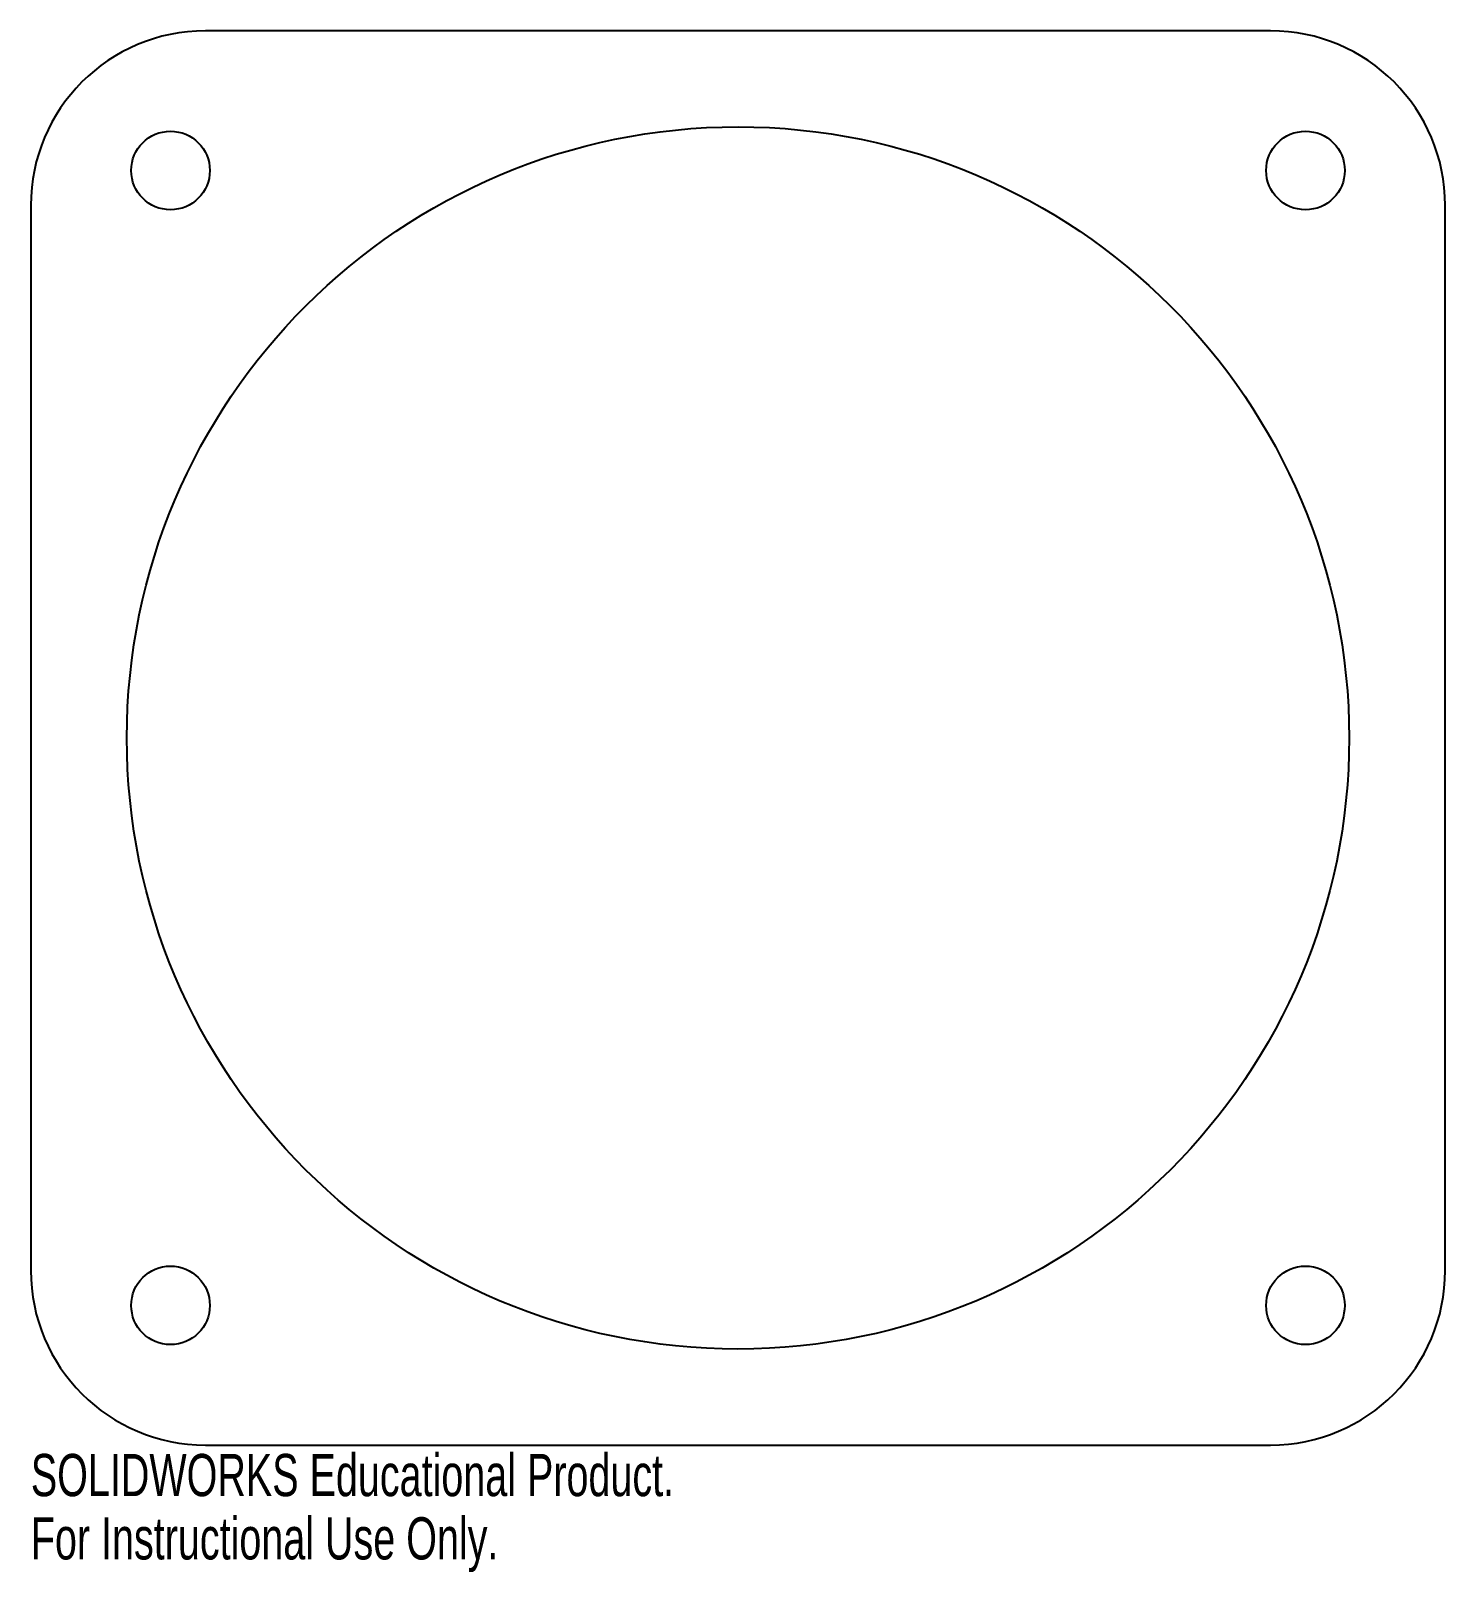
# Model space of a CAD drawing. Header units: millimetres. Extents: x -81 to 81, y -96 to 81.
import ezdxf

# ---------------------------------------------------------------- set-up
doc = ezdxf.new("R2010")
doc.units = ezdxf.units.MM
doc.styles.add('SLDTEXTSTYLE0', font='TXT', dxfattribs={"width": 0.7})

msp = doc.modelspace()

# ---------------------------------------------------------------- linework, layer by layer
at = {"color": 7, "linetype": 'Continuous', "lineweight": 25}
for p, q in [((61, 81), (-61, 81)), ((-81, 61), (-81, -61)), ((81, -61), (81, 61)), ((-61, -81), (61, -81))]:
    msp.add_line(p, q, dxfattribs=at)
for centre, radius in [((0, 0), 70), ((-65, 65), 4.5), ((65, 65), 4.5), ((-65, -65), 4.5), ((65, -65), 4.5)]:
    msp.add_circle(centre, radius, dxfattribs=at)
for centre, start, end in [((-61, 61), 90, 180), ((61, 61), 0, 90), ((-61, -61), 180, 270), ((61, -61), 270, 0)]:
    msp.add_arc(centre, 20, start, end, dxfattribs=at)

# ---------------------------------------------------------------- texts
at = {"color": 7, "linetype": 'Continuous', "char_height": 4.8336, "attachment_point": 1, "style": 'SLDTEXTSTYLE0'}
for s, insert in [('SOLIDWORKS Educational Product.', (-81, -82.02)), ('For Instructional Use Only.', (-81, -89.27))]:
    msp.add_mtext(s, dxfattribs=dict(at, insert=insert))

doc.saveas('drawing.dxf')
